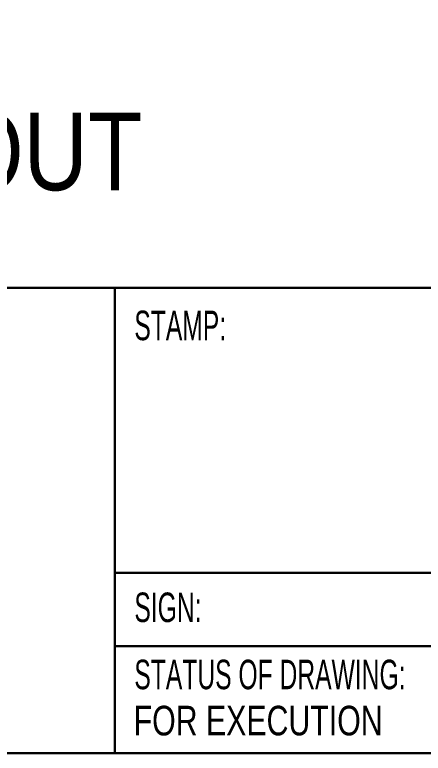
# Model space of a CAD drawing. Header units: inches. Extents: x 683042 to 921062, y -316188 to -5771.
# Drawn here: x 907205 to 909834, y -89374 to -84625 of the extents above; entities that cross this region are included whole.
import ezdxf

# ---------------------------------------------------------------- set-up
doc = ezdxf.new("R2010")
doc.units = ezdxf.units.IN
doc.header["$MEASUREMENT"] = 0
doc.layers.add('R-text', color=7, linetype='Continuous', lineweight=30)
doc.styles.add('ROMAND', font='swissc.ttf')
doc.styles.add('style1', font='', dxfattribs={"height": 0.2})
doc.styles.add('style3', font='swisscl.ttf', dxfattribs={"height": 0.21})
doc.styles.get('style1').set_extended_font_data('Swis721 BT')

msp = doc.modelspace()

# ---------------------------------------------------------------- linework, layer by layer
at = {"color": 1, "lineweight": 30}
msp.add_line((907848.561, -86381.296), (907848.561, -89373.544), dxfattribs=at)
msp.add_line((907848.561, -86381.296), (907848.561, -89373.544), dxfattribs=at)
for points in [[(915272.066, -89373.544), (894008.337, -89373.544), (894008.337, -59303.624), (915272.066, -59303.624)], [(894008.337, -86381.296), (912279.818, -86381.296), (912279.818, -89373.544), (894008.337, -89373.544)]]:
    msp.add_lwpolyline(points, close=True, dxfattribs=at)
for points in [[(907848.561, -88212.673), (912279.818, -88212.673)], [(907848.561, -88685.012), (912279.818, -88685.012)]]:
    msp.add_lwpolyline(points, dxfattribs=at)

# ---------------------------------------------------------------- texts
at = {"color": 5, "style": 'style3'}
msp.add_text('FOR EXECUTION', height=190.1468, dxfattribs=at).set_placement((907969.783, -89258.655))
at = {"color": 3, "lineweight": 5, "insert": (904206.941, -85506.869), "char_height": 500, "width": 8731.09091, "attachment_point": 5, "style": 'ROMAND'}
msp.add_mtext('\\A1;{\\C256;MULLION COLUMN LAYOUT}', dxfattribs=at)
at = {"layer": 'R-text', "color": 1, "style": 'style1', "width": 0.598233}
for s, height, p in [('STAMP:', 189.8572, (907974.502, -86717.4)), ('SIGN:', 189.8572, (907974.502, -88530.082)), ('STATUS OF DRAWING:', 189.85719, (907974.502, -88961.891))]:
    msp.add_text(s, height=height, dxfattribs=at).set_placement(p)

doc.saveas('drawing.dxf')
